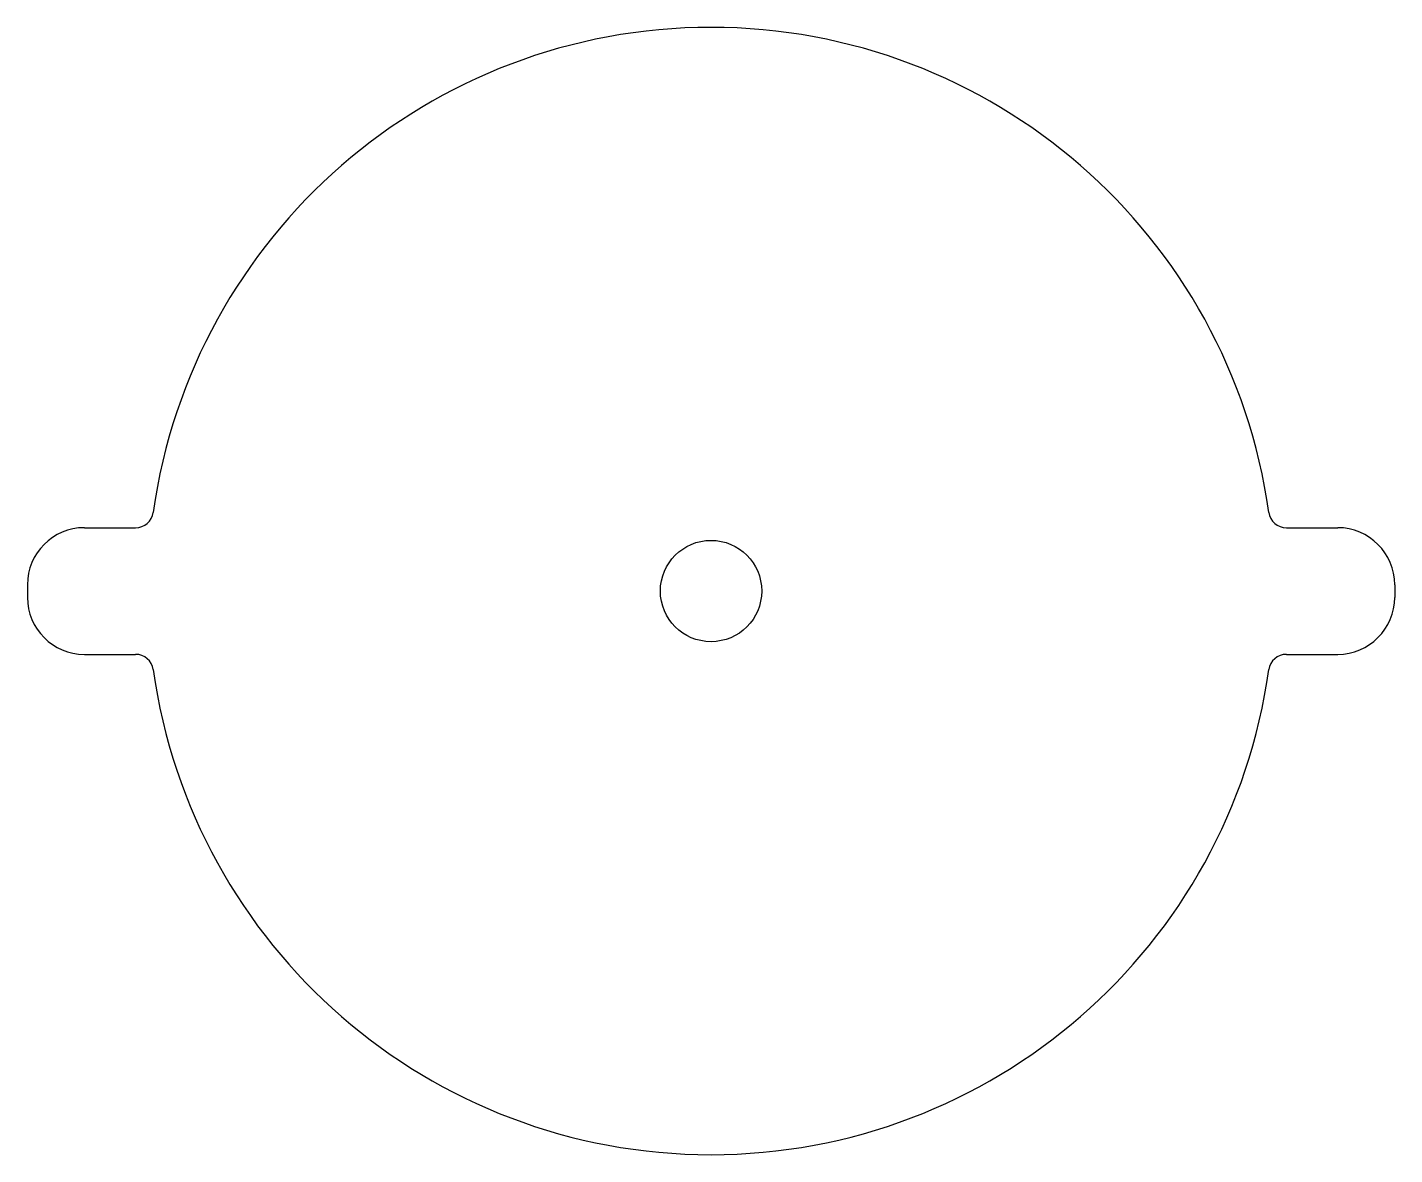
# Model space of a CAD drawing. Header units: millimetres. Extents: x -90 to 18, y -37 to 52.
import ezdxf

# ---------------------------------------------------------------- set-up
doc = ezdxf.new("R2010")
doc.units = ezdxf.units.MM

msp = doc.modelspace()

# ---------------------------------------------------------------- linework, layer by layer
at = {"color": 7, "linetype": 'Continuous'}
for p, q in [((-85.2, 12.48), (-81.15, 12.48)), ((9.75, 12.48), (13.8, 12.48)), ((-89.7, 7.98), (-89.7, 6.98)), ((18.3, 7.98), (18.3, 6.98)), ((-85.2, 2.48), (-81.15, 2.48)), ((9.75, 2.48), (13.8, 2.48))]:
    msp.add_line(p, q, dxfattribs=at)
msp.add_circle((-35.7, 7.48), 4, dxfattribs=at)
for centre, radius, start, end in [((-35.7, 7.48), 44.5, 8.0151, 171.9849), ((-81.15, 13.88), 1.4, 270, 351.9849), ((9.75, 13.88), 1.4, 188.0151, 270), ((-85.2, 7.98), 4.5, 90, 180), ((13.8, 7.98), 4.5, 0, 90), ((-85.2, 6.98), 4.5, 180, 270), ((13.8, 6.98), 4.5, 270, 0), ((-81.15, 1.08), 1.4, 8.0151, 90), ((9.75, 1.08), 1.4, 90, 171.9849), ((-35.7, 7.48), 44.5, 188.0151, 351.9849)]:
    msp.add_arc(centre, radius, start, end, dxfattribs=at)

doc.saveas('drawing.dxf')
